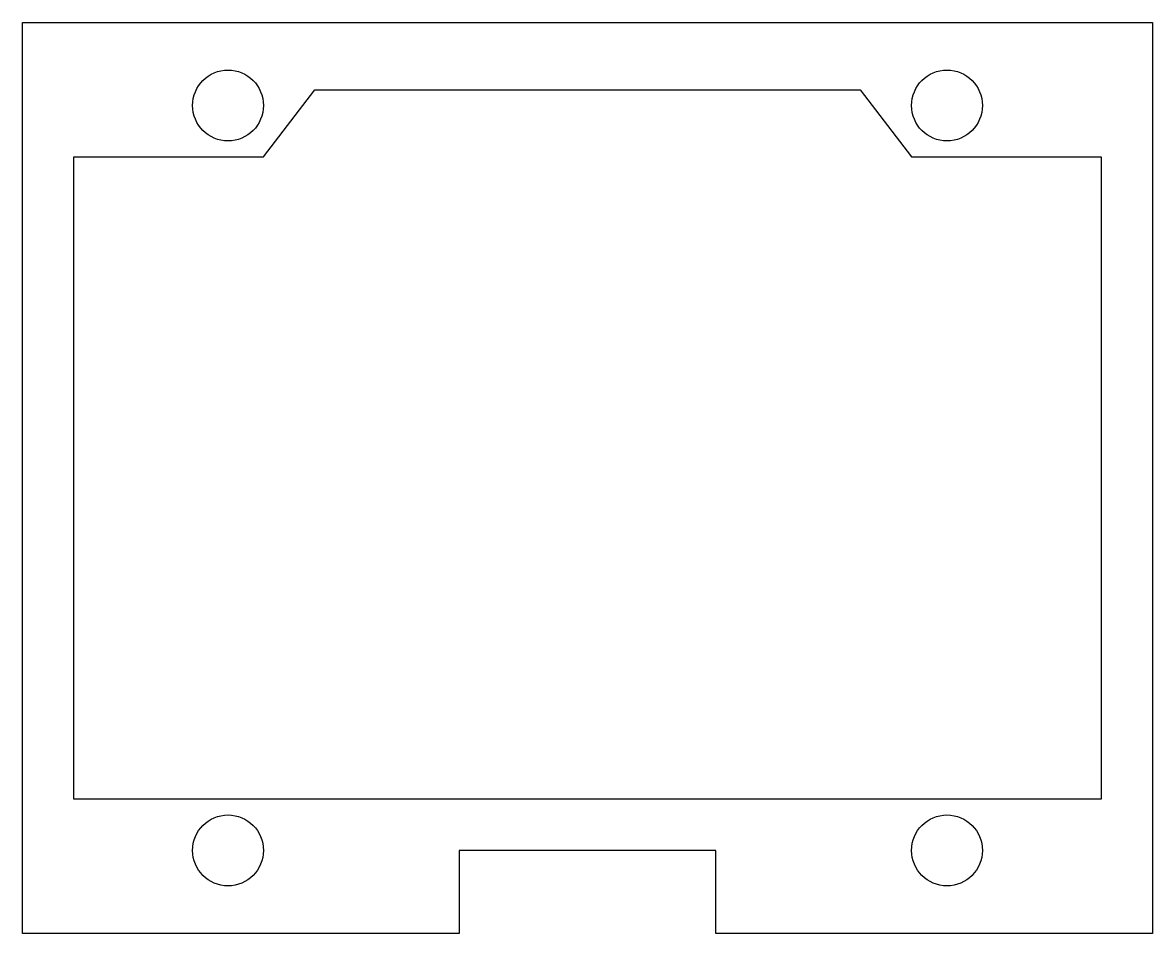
# Model space of a CAD drawing. Header units: inches. Extents: x -1.1 to 1.1, y -0.89 to 0.89.
import ezdxf

# ---------------------------------------------------------------- set-up
doc = ezdxf.new("R2010")
doc.units = ezdxf.units.IN
doc.header["$LTSCALE"] = 0.03937
doc.header["$MEASUREMENT"] = 0
doc.layers.add('Default', color=18, linetype='Continuous')

msp = doc.modelspace()

# ---------------------------------------------------------------- linework, layer by layer
at = {"color": 5}
for centre in [(-0.7, 0.725), (0.7, 0.725), (-0.7, -0.725), (0.7, -0.725)]:
    msp.add_circle(centre, 0.069, dxfattribs=at)
at = {"layer": 'Default', "color": 4}
msp.add_lwpolyline([(0.25, -0.725), (-0.25, -0.725), (-0.25, -0.8865), (-1.1, -0.8865), (-1.1, 0.8863), (1.1, 0.8863), (1.1, -0.8865), (0.25, -0.8865)], close=True, dxfattribs=at)
at = {"layer": 'Default', "color": 5}
msp.add_lwpolyline([(0.631, 0.625), (1, 0.625), (1, -0.625), (-1, -0.625), (-1, 0.625), (-0.631, 0.625), (-0.631, 0.625), (-0.531, 0.7557), (0.531, 0.7557), (0.631, 0.625)], dxfattribs=at)

doc.saveas('drawing.dxf')
